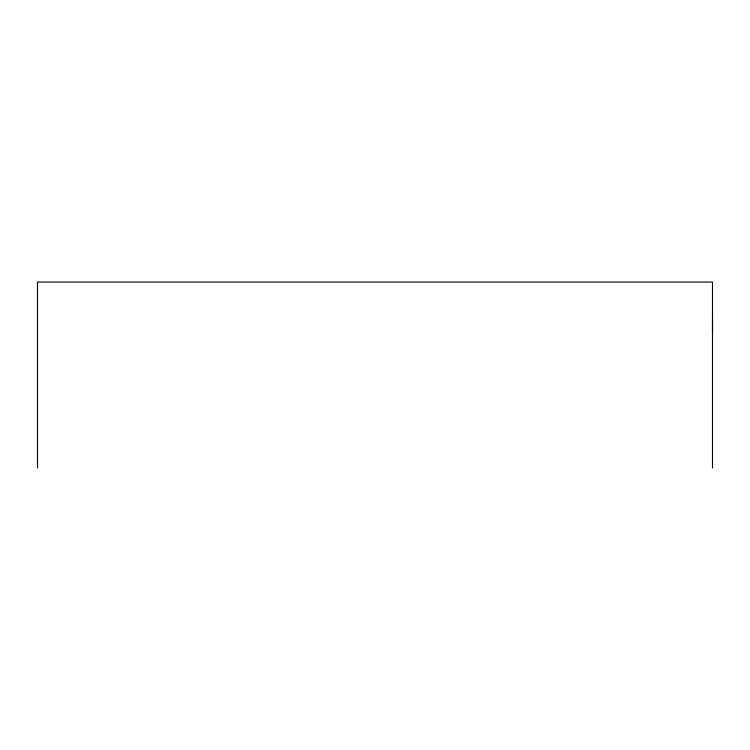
<?xml version="1.0" encoding="UTF-8"?>
<svg xmlns="http://www.w3.org/2000/svg" width="750" height="750" viewBox="0 0 750 750"><rect width="100%" height="100%" fill="white"/><g stroke="black" fill="none" stroke-linecap="round" stroke-linejoin="round"><path stroke-width="1.12" d="M712.5 331.397L712.5 319.116M712.5 467.944L712.5 282.056L37.5 282.056L37.5 467.944"/></g></svg>
